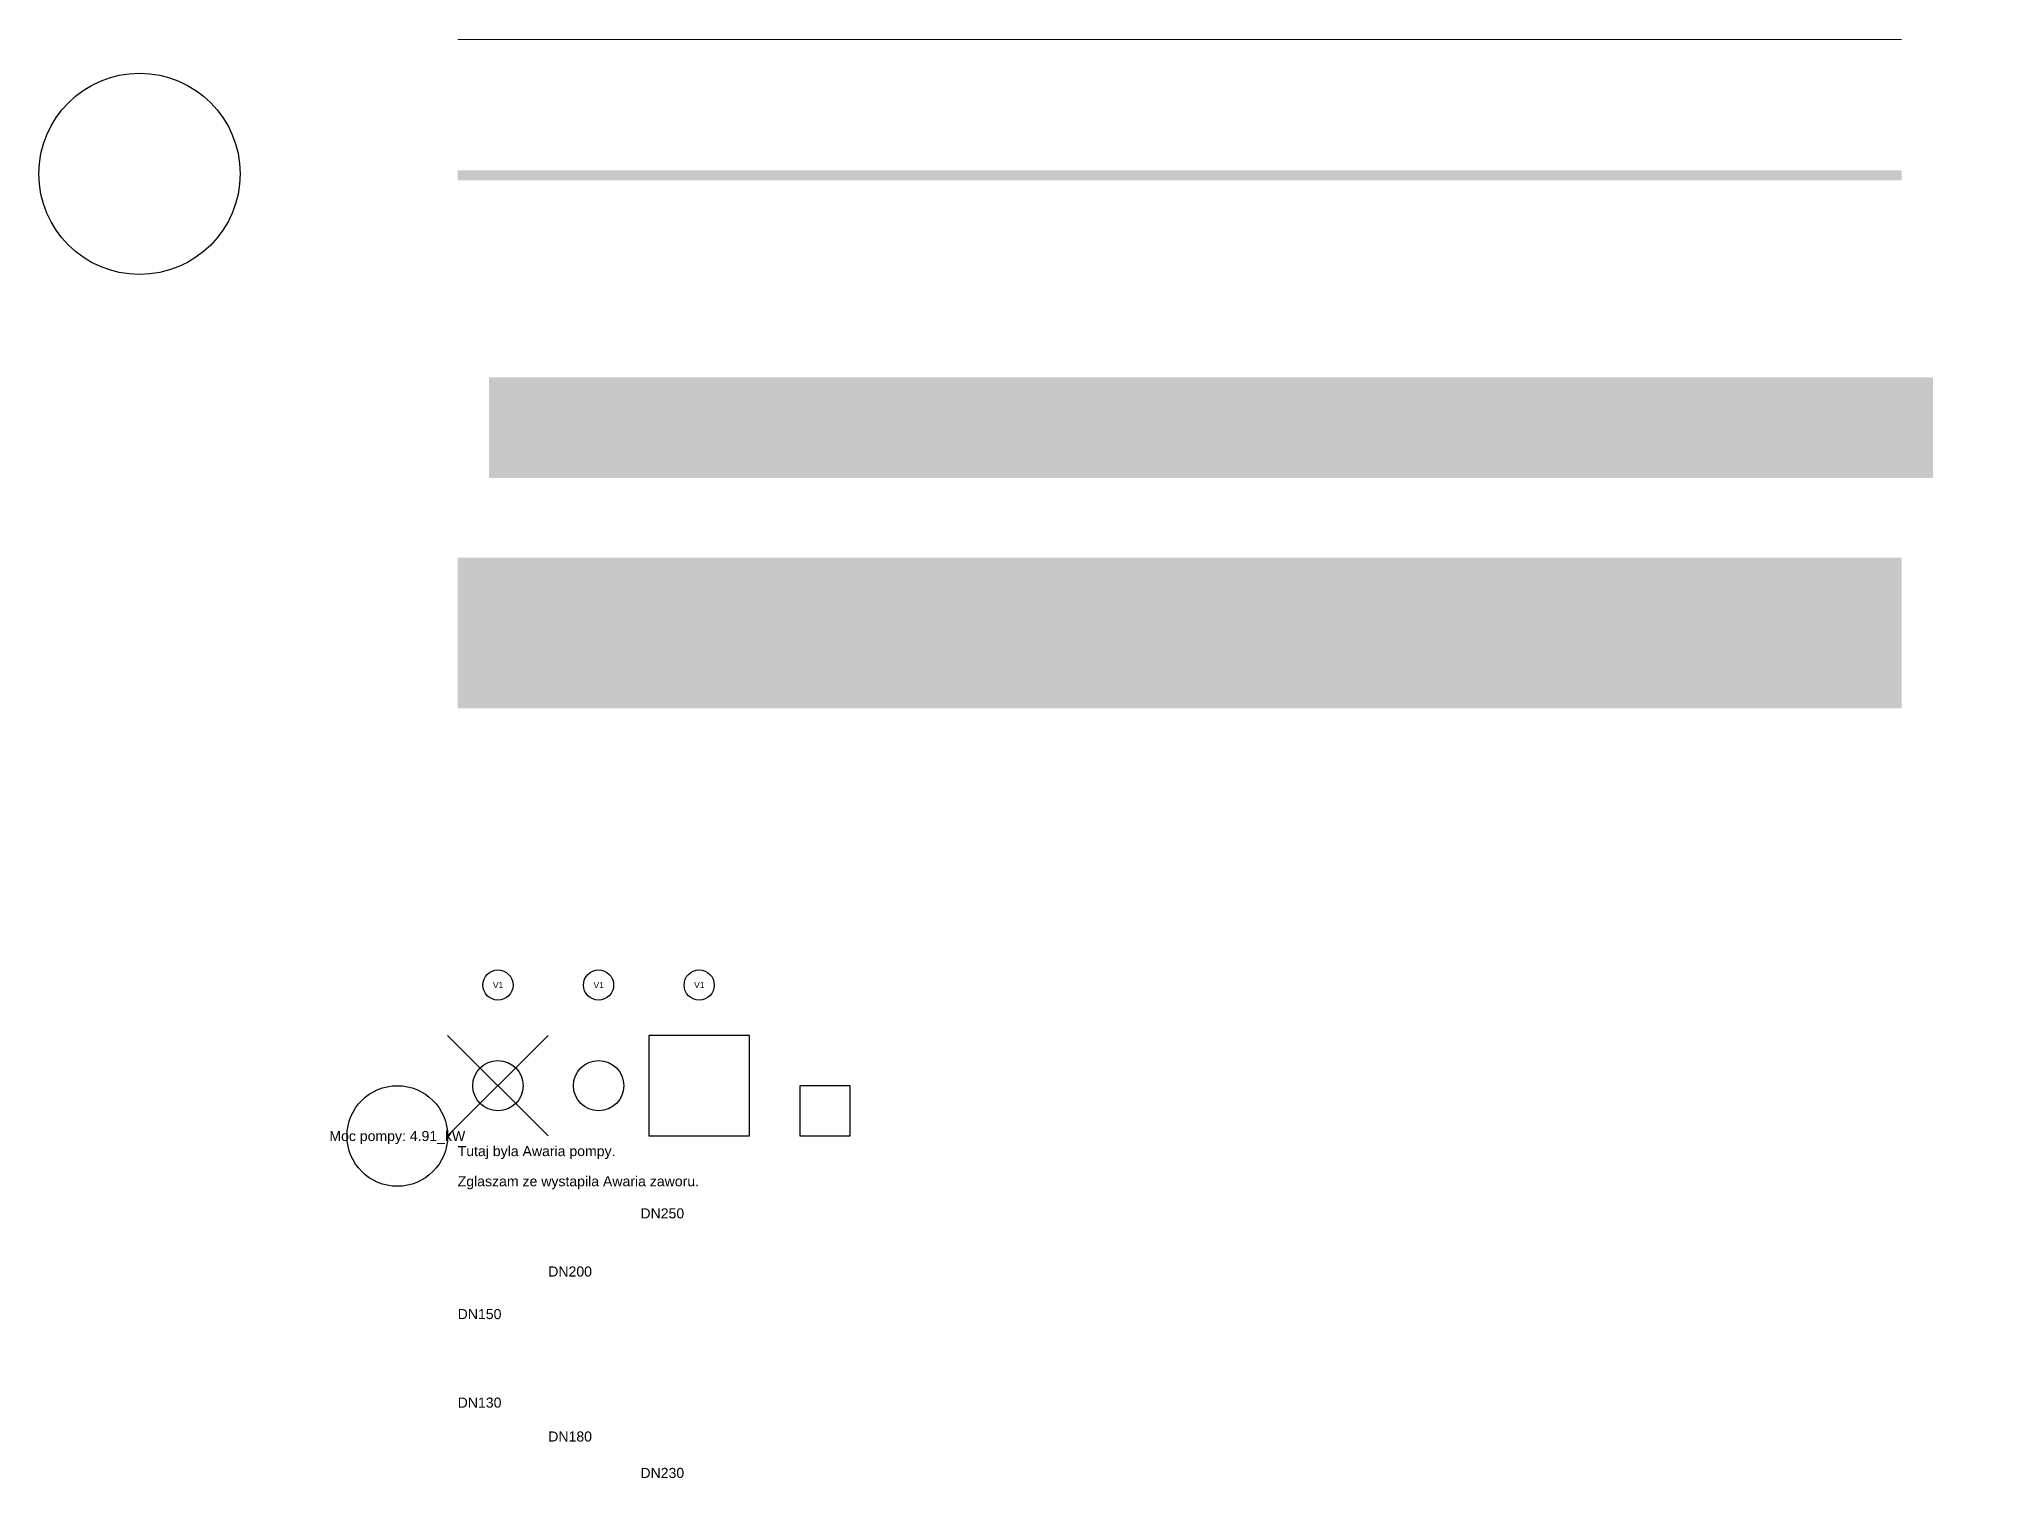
# Model space of a CAD drawing. Header units: centimetres. Extents: x -356 to 1576, y -340 to 1090.
import ezdxf
from ezdxf.enums import TextEntityAlignment as Align

# ---------------------------------------------------------------- set-up
doc = ezdxf.new("R2010")
doc.units = ezdxf.units.CM
for name, color, linetype in [('_Slupy', 7, 'Continuous'), ('Opisy', 7, 'Continuous'), ('Osie', 8, 'Continuous'), ('RURY', 7, 'Continuous'), ('TEMP_1', 1, 'Continuous'), ('TEMP_2', 2, 'Continuous'), ('Urzadzenia', 3, 'Continuous')]:
    doc.layers.add(name, color=color, linetype=linetype)
doc.layers.add('nawiew', color=131, linetype='Continuous', transparency=0.7)
doc.styles.get("Standard").update_dxf_attribs({"font": 'arial.ttf'})

# ---------------------------------------------------------------- blocks, each defined once
blk = doc.blocks.new('Silnik')
at = {"color": 0}
blk.add_circle((0, 0), 15, dxfattribs=at)
blk.add_text('V1', height=6, dxfattribs=at).set_placement((-5, -3))

msp = doc.modelspace()

# ---------------------------------------------------------------- linework, layer by layer
for centre, radius in [((100, 50), 25), ((200, 50), 25), ((0, 0), 50), ((0, 0), 50)]:
    msp.add_circle(centre, radius)
at = {"layer": '_Slupy'}
msp.add_circle((-256.2, 956.3), 100, dxfattribs=at)
at = {"layer": 'nawiew'}
for points, const_width in [([(60, 1090), (1495, 1090)], 1), ([(60, 955), (1495, 955)], 10), ([(91.1, 704.1), (1526.1, 704.1)], 100), ([(60, 500), (1495, 500)], 150)]:
    msp.add_lwpolyline(points, dxfattribs=dict(at, const_width=const_width))
at = {"layer": 'Osie'}
for p, q in [((50, 0), (150, 100)), ((150, 0), (50, 100))]:
    msp.add_line(p, q, dxfattribs=at)
at = {"layer": 'TEMP_1'}
msp.add_lwpolyline([(250, 0), (350, 0), (350, 100), (250, 100)], close=True, dxfattribs=at)
at = {"layer": 'TEMP_2'}
msp.add_lwpolyline([(400, 0), (450, 0), (450, 50), (400, 50)], close=True, dxfattribs=at)

# ---------------------------------------------------------------- block references
at = {"layer": 'Urzadzenia'}
for p in [(100, 150), (200, 150), (300, 150)]:
    msp.add_blockref('Silnik', p, dxfattribs=at)

# ---------------------------------------------------------------- texts
msp.add_text('Moc pompy: 4.91_kW', height=10).set_placement((0, 0), align=Align.MIDDLE_CENTER)
at = {"layer": 'Opisy'}
msp.add_text('Tutaj byla Awaria pompy.', height=10, dxfattribs=at).set_placement((60, -20))
at = {"layer": 'Opisy', "insert": (60, -40), "char_height": 10, "attachment_point": 1}
msp.add_mtext('Zglaszam ze wystapila Awaria zaworu.', dxfattribs=at)
at = {"layer": 'RURY'}
for s, p in [('DN250', (241.6, -81.9)), ('DN200', (150, -139.7)), ('DN150', (60, -182))]:
    msp.add_text(s, height=10, dxfattribs=at).set_placement(p)
at = {"layer": 'RURY', "char_height": 10, "attachment_point": 1}
for s, insert in [('DN130', (60, -260)), ('DN180', (150, -293.7)), ('DN230', (241.6, -329.9))]:
    msp.add_mtext(s, dxfattribs=dict(at, insert=insert))

doc.saveas('drawing.dxf')
